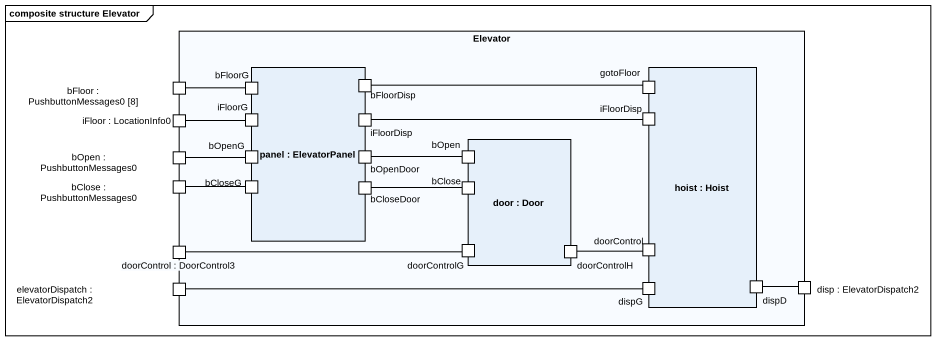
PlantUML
@startuml
mainframe composite structure Elevator
rectangle Elevator {
  port "bFloor : PushbuttonMessages0 [8]" as bFloor_PushbuttonMessages0_8
  rectangle "panel : ElevatorPanel" as panel {
    port bFloorG
    port bFloorDisp
    port iFloorG
    port iFloorDisp
    port bOpenG
    port bOpenDoor
    port bCloseG
    port bCloseDoor
  }
  rectangle "hoist : Hoist" as hoist {
    port gotoFloor
    port "iFloorDisp" as iFloorDisp_2
    port doorControl
    port dispG
    port dispD
  }
  port "iFloor : LocationInfo0" as iFloor_LocationInfo0
  port "bOpen : PushbuttonMessages0" as bOpen_PushbuttonMessages0
  rectangle "door : Door" as door {
    port bOpen
    port bClose
    port doorControlG
    port doorControlH
  }
  port "bClose : PushbuttonMessages0" as bClose_PushbuttonMessages0
  port "doorControl : DoorControl3" as doorControl_DoorControl3
  port "elevatorDispatch : ElevatorDispatch2" as elevatorDispatch
  port "disp : ElevatorDispatch2" as disp_ElevatorDispatch2
}
bFloor_PushbuttonMessages0_8 -right- bFloorG
bFloorDisp -right- gotoFloor
iFloor_LocationInfo0 -right- iFloorG
iFloorDisp -right- iFloorDisp_2
bOpen_PushbuttonMessages0 -right- bOpenG
bOpenDoor -right- bOpen
bClose_PushbuttonMessages0 -right- bCloseG
bCloseDoor -right- bClose
doorControl_DoorControl3 -right- doorControlG
doorControlH -right- doorControl
elevatorDispatch -right- dispG
dispD -right- disp_ElevatorDispatch2
@enduml
